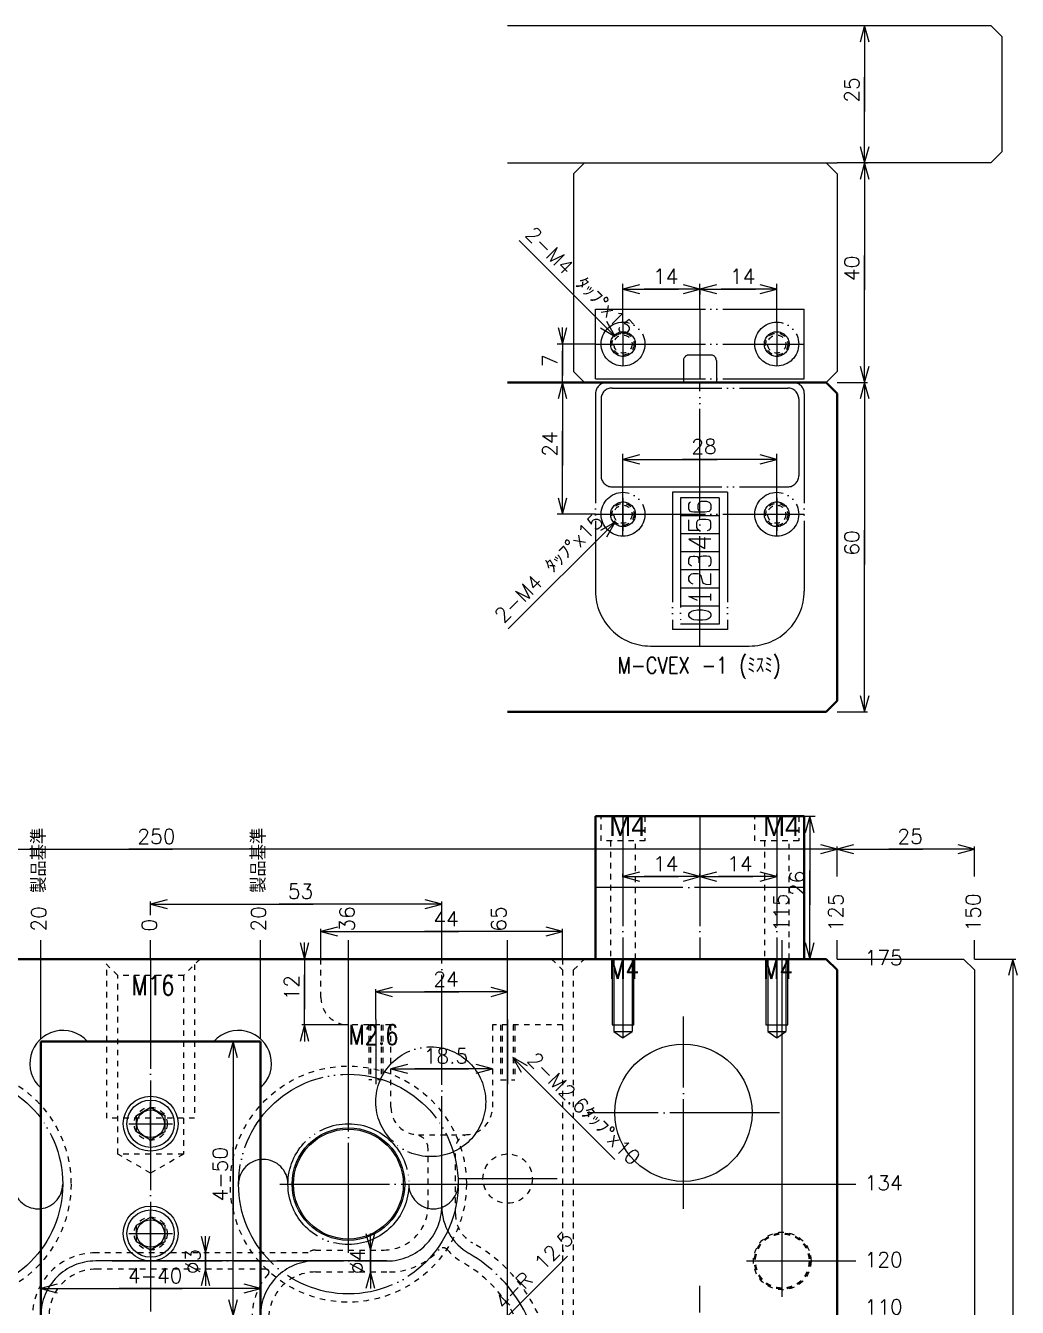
# Model space of a CAD drawing. Extents: x -178 to 604, y -587 to 345.
# Drawn here: x 377.2 to 557.8, y 111.6 to 345 of the extents above; entities that cross this region are included whole.
import ezdxf

# ---------------------------------------------------------------- set-up
doc = ezdxf.new("R2010")
doc.units = 0
doc.header["$MEASUREMENT"] = 0
for name, pattern in [('BORDER', [22, 20, -1, 0, -1]), ('DIVIDE', [23, 20, -1, 0, -1, 0, -1]), ('PHANTOM', [35, 30, -1, 1, -1, 1, -1]), ('STITCH', [2, 1, -1])]:
    doc.linetypes.add(name, pattern=pattern)
for name, color, linetype in [('11', 7, 'Continuous'), ('15', 7, 'Continuous'), ('2', 7, 'Continuous'), ('20', 7, 'Continuous'), ('寸法線', 7, 'Continuous')]:
    doc.layers.add(name, color=color, linetype=linetype)
doc.styles.get("Standard").update_dxf_attribs({"font": 'txt', "bigfont": 'extfont'})
doc.dimstyles.new('VELDIM0', dxfattribs={"dimtxt": 2.69875, "dimasz": 3.000166, "dimexe": 0.5, "dimexo": 0.0625, "dimgap": 0.09, "dimtad": 0, "dimdec": 3, "dimdsep": 46, "dimtxsty": 'Standard', "dimcen": 0.09, "dimdle": 3, "dimadec": 0, "dimazin": 0, "dimtfac": 1, "dimtdec": 4, "dimtofl": 0, "dimtmove": 0, "dimatfit": 3, "dimfxl": 1, "dimtolj": 1, "dimtzin": 0, "dimarcsym": 0})
doc.dimstyles.new('VELDIM1', dxfattribs={"dimtxt": 2.69875, "dimasz": 3.000166, "dimexe": 0.5, "dimexo": 0.0625, "dimgap": 0.09, "dimtad": 0, "dimdec": 3, "dimdsep": 46, "dimtxsty": 'Standard', "dimcen": 0.09, "dimdle": 2, "dimadec": 0, "dimazin": 0, "dimtfac": 1, "dimtdec": 4, "dimtofl": 0, "dimtmove": 0, "dimatfit": 3, "dimfxl": 1, "dimtolj": 1, "dimtzin": 0, "dimarcsym": 0})
doc.dimstyles.new('VELDIM2', dxfattribs={"dimtxt": 2.69875, "dimasz": 3.000166, "dimexe": 1.25, "dimexo": 0.0625, "dimgap": 0.09, "dimtad": 0, "dimdec": 3, "dimdsep": 46, "dimtxsty": 'Standard', "dimcen": 0.09, "dimdle": 5, "dimadec": 0, "dimazin": 0, "dimtfac": 1, "dimtdec": 4, "dimtofl": 0, "dimtmove": 0, "dimatfit": 3, "dimfxl": 1, "dimtolj": 1, "dimtzin": 0, "dimarcsym": 0})
doc.dimstyles.new('VELDIM3', dxfattribs={"dimtxt": 2.69875, "dimasz": 3.000166, "dimexe": 1, "dimexo": 0.0625, "dimgap": 0.09, "dimtad": 0, "dimdec": 3, "dimdsep": 46, "dimtxsty": 'Standard', "dimcen": 0.09, "dimdle": 3, "dimadec": 0, "dimazin": 0, "dimtfac": 1, "dimtdec": 4, "dimtofl": 0, "dimtmove": 0, "dimatfit": 3, "dimfxl": 1, "dimtolj": 1, "dimtzin": 0, "dimarcsym": 0})

# ---------------------------------------------------------------- blocks, each defined once
blk = doc.blocks.new('CLUMP0')
at = {"layer": '11', "lineweight": 5}
for p, q in [((512, 175), (512, 163)), ((516, 163), (516, 175)), ((512, 163), (516, 163)), ((512.35, 161.8), (515.65, 161.8)), ((512.35, 161.8), (514, 160.65)), ((514, 160.65), (515.65, 161.8))]:
    blk.add_line(p, q, dxfattribs=at)
at = {"layer": '11', "color": 5, "lineweight": 5}
for p, q in [((512.35, 175), (512.35, 161.8)), ((515.65, 175), (515.65, 161.8))]:
    blk.add_line(p, q, dxfattribs=at)
at = {"layer": '11', "color": 5, "linetype": 'BORDER', "lineweight": 5}
blk.add_line((514, 175), (514, 160.65), dxfattribs=at)
blk = doc.blocks.new('*D1')
at = {"color": 0}
for p, q in [((503, 190.8), (500, 190)), ((500, 190), (500, 190.5)), ((500, 190), (509.62, 190)), ((500, 190), (503.38, 190)), ((500, 190), (503, 190)), ((500, 190), (503, 189.2)), ((514, 190), (503.38, 190)), ((514, 190), (509.62, 190)), ((514, 190), (511, 190.8)), ((514, 190), (511, 190)), ((511, 189.2), (514, 190)), ((514, 190), (514, 190.5))]:
    blk.add_line(p, q, dxfattribs=at)
blk.add_text('14', height=2.699, dxfattribs=at).set_placement((504.96, 190.98))
blk = doc.blocks.new('*D2')
at = {"color": 0}
for p, q in [((528, 195.8), (525, 195)), ((525, 190), (525, 195.5)), ((525, 195), (540.62, 195)), ((525, 195), (534.38, 195)), ((525, 195), (527, 195)), ((525, 195), (528, 194.2)), ((550, 195), (534.38, 195)), ((550, 195), (540.62, 195)), ((550, 195), (547, 195.8)), ((547, 194.2), (550, 195)), ((550, 195), (548, 195)), ((550, 190), (550, 195.5))]:
    blk.add_line(p, q, dxfattribs=at)
blk.add_text('25', height=2.699, dxfattribs=at).set_placement((535.97, 195.98))
blk = doc.blocks.new('*D3')
at = {"color": 0}
for p, q in [((484.59, 288.41), (467.12, 305.88)), ((481.9, 289.97), (484.59, 288.41)), ((484.59, 288.41), (483.03, 291.1))]:
    blk.add_line(p, q, dxfattribs=at)
blk.add_text('2-M4 ﾀｯﾌ%%dx15', height=2.6987, rotation=315, dxfattribs=at).set_placement((468, 306.76))
blk = doc.blocks.new('*D4')
at = {"color": 0}
for p, q in [((474.2, 290), (475, 287)), ((475, 287), (475, 290)), ((475, 287), (475.8, 290)), ((481, 287), (474, 287)), ((475, 287), (475, 285.74)), ((475, 287), (475, 281.26)), ((475, 280), (475, 285.74)), ((475, 280), (475, 281.26)), ((475, 280), (474.2, 277)), ((475, 280), (475, 280)), ((475, 280), (475, 277)), ((475.8, 277), (475, 280))]:
    blk.add_line(p, q, dxfattribs=at)
blk.add_text('7', height=2.7, rotation=90, dxfattribs=at).set_placement((474.02, 282.84))
blk = doc.blocks.new('CLUMP1')
at = {"layer": '11', "color": 5, "linetype": 'PHANTOM', "lineweight": 5}
for p, q in [((486, 290), (486, 284)), ((483, 287), (489, 287))]:
    blk.add_line(p, q, dxfattribs=at)
at = {"layer": '11', "linetype": 'STITCH', "lineweight": 13}
blk.add_circle((486, 287), 2, dxfattribs=at)
at = {"layer": '11', "color": 5, "linetype": 'STITCH', "lineweight": 5}
blk.add_circle((486, 287), 1.65, dxfattribs=at)
blk = doc.blocks.new('*D6')
at = {"color": 0}
for p, q in [((475, 280), (474, 280)), ((475, 280), (474.2, 277)), ((475, 280), (475, 271.12)), ((475, 280), (475, 264.88)), ((475, 280), (475, 277)), ((475.8, 277), (475, 280)), ((475, 256), (475, 271.12)), ((475, 256), (475, 264.88)), ((474.2, 259), (475, 256)), ((475, 256), (475, 259)), ((475, 256), (475.8, 259)), ((481, 256), (474, 256))]:
    blk.add_line(p, q, dxfattribs=at)
blk.add_text('24', height=2.699, rotation=90, dxfattribs=at).set_placement((474.02, 266.47))
blk = doc.blocks.new('CLUMP2')
at = {"layer": '11', "color": 5, "linetype": 'PHANTOM', "lineweight": 5}
for p, q in [((514, 290), (514, 284)), ((511, 287), (517, 287))]:
    blk.add_line(p, q, dxfattribs=at)
at = {"layer": '11', "linetype": 'STITCH', "lineweight": 13}
blk.add_circle((514, 287), 2, dxfattribs=at)
at = {"layer": '11', "color": 5, "linetype": 'STITCH', "lineweight": 5}
blk.add_circle((514, 287), 1.65, dxfattribs=at)
blk = doc.blocks.new('*D8')
at = {"color": 0}
for p, q in [((500, 293.35), (500, 298)), ((503, 297.8), (500, 297)), ((500, 297), (510.12, 297)), ((500, 297), (503.88, 297)), ((500, 297), (503, 297)), ((500, 297), (503, 296.2)), ((514, 297), (503.88, 297)), ((514, 297), (510.12, 297)), ((514, 297), (511, 297.8)), ((514, 297), (511, 297)), ((511, 296.2), (514, 297)), ((514, 291), (514, 298))]:
    blk.add_line(p, q, dxfattribs=at)
blk.add_text('14', height=2.699, dxfattribs=at).set_placement((505.47, 297.98))
blk = doc.blocks.new('*D9')
at = {"color": 0}
for p, q in [((530, 345), (529.2, 342)), ((530, 345), (530.5, 345)), ((530, 345), (530, 335.62)), ((530, 345), (530, 329.38)), ((530, 345), (530, 342)), ((530.8, 342), (530, 345)), ((530, 320), (530, 335.62)), ((530, 320), (530, 329.38)), ((529.2, 323), (530, 320)), ((530, 320), (530, 323)), ((530, 320), (530.8, 323)), ((530, 320), (529.5, 320))]:
    blk.add_line(p, q, dxfattribs=at)
blk.add_text('25', height=2.699, rotation=90, dxfattribs=at).set_placement((529.02, 330.97))
blk = doc.blocks.new('*D10')
at = {"color": 0}
for p, q in [((436, 168.83), (436, 178.41)), ((436, 157.67), (436, 168.83)), ((436, 146.5), (436, 157.67))]:
    blk.add_line(p, q, dxfattribs=at)
blk.add_text('36', height=2.699, rotation=90, dxfattribs=at).set_placement((437.11, 180))
blk = doc.blocks.new('*D11')
at = {"color": 0}
for p, q in [((434, 180.8), (431, 180)), ((431, 175), (431, 180.5)), ((431, 180), (456.12, 180)), ((431, 180), (449.88, 180)), ((431, 180), (434, 180)), ((431, 180), (434, 179.2)), ((475, 180), (449.88, 180)), ((475, 180), (456.12, 180)), ((475, 180), (472, 180.8)), ((475, 180), (472, 180)), ((472, 179.2), (475, 180)), ((475, 175), (475, 180.5))]:
    blk.add_line(p, q, dxfattribs=at)
blk.add_text('44', height=2.699, dxfattribs=at).set_placement((451.47, 180.98))
blk = doc.blocks.new('*D12')
at = {"color": 0}
for p, q in [((400, 178.33), (400, 178.41)), ((400, 176.67), (400, 178.33)), ((400, 175), (400, 176.67))]:
    blk.add_line(p, q, dxfattribs=at)
blk.add_text('0', height=2.7, rotation=90, dxfattribs=at).set_placement((401.11, 180))
blk = doc.blocks.new('*D13')
at = {"color": 0}
for p, q in [((427.2, 178), (428, 175)), ((428, 175), (428, 178)), ((428, 175), (428.8, 178)), ((431, 175), (427.5, 175)), ((428, 175), (428, 172.12)), ((428, 175), (428, 165.88)), ((428, 163), (428, 172.12)), ((428, 163), (428, 165.88)), ((428, 163), (427.2, 160)), ((436, 163), (427.5, 163)), ((428, 163), (428, 160)), ((428.8, 160), (428, 163))]:
    blk.add_line(p, q, dxfattribs=at)
blk.add_text('12', height=2.699, rotation=90, dxfattribs=at).set_placement((427.02, 167.47))
blk = doc.blocks.new('*D14')
at = {"color": 0}
for p, q in [((444, 169.81), (441, 169.01)), ((441, 164.01), (441, 169.51)), ((441, 169.01), (456.12, 169.01)), ((441, 169.01), (449.88, 169.01)), ((441, 169.01), (444, 169.01)), ((441, 169.01), (444, 168.2)), ((465, 169.01), (449.88, 169.01)), ((465, 169.01), (456.12, 169.01)), ((465, 169.01), (462, 169.81)), ((465, 169.01), (462, 169.01)), ((462, 168.2), (465, 169.01)), ((465, 164.01), (465, 169.51))]:
    blk.add_line(p, q, dxfattribs=at)
blk.add_text('24', height=2.699, dxfattribs=at).set_placement((451.47, 169.98))
blk = doc.blocks.new('CLUMP3')
at = {"layer": '11', "lineweight": 5}
for p, q in [((484, 175), (484, 163)), ((488, 163), (488, 175)), ((484, 163), (488, 163)), ((484.35, 161.8), (487.65, 161.8)), ((484.35, 161.8), (486, 160.65)), ((486, 160.65), (487.65, 161.8))]:
    blk.add_line(p, q, dxfattribs=at)
at = {"layer": '11', "color": 5, "lineweight": 5}
for p, q in [((484.35, 175), (484.35, 161.8)), ((487.65, 175), (487.65, 161.8))]:
    blk.add_line(p, q, dxfattribs=at)
at = {"layer": '11', "color": 5, "linetype": 'BORDER', "lineweight": 5}
blk.add_line((486, 175), (486, 160.65), dxfattribs=at)
blk = doc.blocks.new('*D16')
at = {"color": 0}
for p, q in [((465.92, 157.08), (484.52, 138.48)), ((468.61, 155.53), (465.92, 157.08)), ((465.92, 157.08), (467.47, 154.39))]:
    blk.add_line(p, q, dxfattribs=at)
blk.add_text('2-M2.6ﾀｯﾌ%%dx10', height=2.6987, rotation=315, dxfattribs=at).set_placement((468.36, 156.39))
blk = doc.blocks.new('*D17')
at = {"color": 0}
for p, q in [((446.75, 155.8), (443.75, 155)), ((443.75, 155), (443.75, 155)), ((443.75, 155), (457.87, 155)), ((443.75, 155), (448.13, 155)), ((443.75, 155), (446.75, 155)), ((443.75, 155), (446.75, 154.2)), ((462.25, 155), (448.13, 155)), ((462.25, 155), (457.87, 155)), ((462.25, 155), (459.25, 155.8)), ((462.25, 155), (459.25, 155)), ((459.25, 154.2), (462.25, 155)), ((462.25, 155), (462.25, 155))]:
    blk.add_line(p, q, dxfattribs=at)
blk.add_text('18.5', height=2.699, dxfattribs=at).set_placement((449.72, 155.98))
blk = doc.blocks.new('CLUMP4')
at = {"layer": '11', "color": 5, "linetype": 'PHANTOM', "lineweight": 5}
for p, q in [((400, 141), (400, 149)), ((396, 145), (404, 145))]:
    blk.add_line(p, q, dxfattribs=at)
at = {"layer": '11', "linetype": 'STITCH', "lineweight": 13}
blk.add_circle((400, 145), 3, dxfattribs=at)
at = {"layer": '11', "color": 5, "lineweight": 5}
blk.add_circle((400, 145), 2.5, dxfattribs=at)
blk = doc.blocks.new('CLUMP5')
at = {"layer": '11', "lineweight": 13}
for p, q in [((397.4, 146.5), (400, 148)), ((400, 148), (402.6, 146.5)), ((397.4, 143.5), (397.4, 146.5)), ((402.6, 146.5), (402.6, 143.5)), ((400, 142), (397.4, 143.5)), ((402.6, 143.5), (400, 142))]:
    blk.add_line(p, q, dxfattribs=at)
for radius in [5, 4.31]:
    blk.add_circle((400, 145), radius, dxfattribs=at)
blk = doc.blocks.new('*D27')
at = {"color": 0}
for p, q in [((461.34, 106.34), (475.9, 120.9)), ((462.89, 109.03), (461.34, 106.34)), ((461.34, 106.34), (464.03, 107.89))]:
    blk.add_line(p, q, dxfattribs=at)
blk.add_text('4-R 12.5', height=2.699, rotation=45, dxfattribs=at).set_placement((464.31, 110.89))
blk = doc.blocks.new('*D28')
at = {"color": 0}
for p, q in [((409.2, 124.5), (410, 121.5)), ((410, 121.5), (410, 124.5)), ((410, 121.5), (410.8, 124.5)), ((410, 121.5), (410, 121.5)), ((410, 118.5), (410, 121.5)), ((410, 121.5), (410, 118.5)), ((410, 121.5), (410, 121.5)), ((410, 118.5), (409.2, 115.5)), ((410, 118.5), (410, 118.5)), ((410, 118.5), (410, 118.5)), ((410, 118.5), (410, 115.5)), ((410.8, 115.5), (410, 118.5))]:
    blk.add_line(p, q, dxfattribs=at)
blk.add_text('%%c3', height=2.699, rotation=90, dxfattribs=at).set_placement((409.02, 117.59))
blk = doc.blocks.new('*D29')
at = {"color": 0}
for p, q in [((439.2, 125), (440, 122)), ((440, 122), (440, 125)), ((440, 122), (440.8, 125)), ((440, 122), (440, 122)), ((440, 118), (440, 122)), ((440, 122), (440, 118)), ((440, 122), (440, 122)), ((440, 118), (439.2, 115)), ((440, 118), (440, 118)), ((440, 118), (440, 118)), ((440, 118), (440, 115)), ((440.8, 115), (440, 118))]:
    blk.add_line(p, q, dxfattribs=at)
blk.add_text('%%c4', height=2.699, rotation=90, dxfattribs=at).set_placement((439.02, 117.59))
blk = doc.blocks.new('*D430')
at = {"color": 0}
for p, q in [((420, 173.49), (420, 178.41)), ((420, 166.98), (420, 173.49)), ((420, 160.47), (420, 166.98))]:
    blk.add_line(p, q, dxfattribs=at)
blk.add_text('20 製品基準', height=2.699, rotation=90, dxfattribs=at).set_placement((420.97, 180))
blk = doc.blocks.new('*D431')
at = {"color": 0}
for p, q in [((403, 185.8), (400, 185)), ((400, 183), (400, 185.5)), ((400, 185), (429.62, 185)), ((400, 185), (423.38, 185)), ((400, 185), (403, 185)), ((400, 185), (403, 184.2)), ((453, 185), (423.38, 185)), ((453, 185), (429.62, 185)), ((453, 185), (450, 185.8)), ((453, 185), (450, 185)), ((450, 184.2), (453, 185)), ((453, 175), (453, 185.5))]:
    blk.add_line(p, q, dxfattribs=at)
blk.add_text('53', height=2.699, dxfattribs=at).set_placement((424.97, 185.98))
blk = doc.blocks.new('*D432')
at = {"color": 0}
for p, q in [((515, 201), (521, 201)), ((520, 201), (519.2, 198)), ((520, 201), (520, 191.12)), ((520, 201), (520, 184.88)), ((520, 201), (520, 198)), ((520.8, 198), (520, 201)), ((520, 175), (520, 191.12)), ((520, 175), (520, 184.88)), ((519.2, 178), (520, 175)), ((520, 175), (520, 178)), ((520, 175), (520.8, 178)), ((515, 175), (521, 175))]:
    blk.add_line(p, q, dxfattribs=at)
blk.add_text('26', height=2.699, rotation=90, dxfattribs=at).set_placement((519.02, 186.47))
blk = doc.blocks.new('*D433')
at = {"color": 0}
for p, q in [((530, 320), (529.2, 317)), ((530, 320), (530.5, 320)), ((530, 320), (530, 303.12)), ((530, 320), (530, 296.88)), ((530, 320), (530, 317)), ((530.8, 317), (530, 320)), ((530, 280), (530, 303.12)), ((530, 280), (530, 296.88)), ((529.2, 283), (530, 280)), ((530, 280), (530, 283)), ((530, 280), (530.8, 283)), ((530, 280), (530, 280))]:
    blk.add_line(p, q, dxfattribs=at)
blk.add_text('40', height=2.699, rotation=90, dxfattribs=at).set_placement((529.02, 298.47))
blk = doc.blocks.new('*D545')
at = {"color": 0}
for p, q in [((489, 190.8), (486, 190)), ((486, 189.9), (486, 190.5)), ((486, 190), (496.12, 190)), ((486, 190), (489.88, 190)), ((486, 190), (489, 190)), ((486, 190), (489, 189.2)), ((500, 190), (489.88, 190)), ((500, 190), (496.12, 190)), ((500, 190), (497, 190.8)), ((500, 190), (497, 190)), ((497, 189.2), (500, 190)), ((500, 190), (500, 189.5))]:
    blk.add_line(p, q, dxfattribs=at)
blk.add_text('14', height=2.699, dxfattribs=at).set_placement((491.47, 190.98))
blk = doc.blocks.new('*D546')
at = {"color": 0}
for p, q in [((486, 260), (486, 267)), ((489, 266.8), (486, 266)), ((514, 266), (511, 266.8)), ((514, 260), (514, 267)), ((486, 266), (503.15, 266)), ((486, 266), (496.85, 266)), ((486, 266), (489, 266)), ((486, 266), (489, 265.2)), ((514, 266), (496.85, 266)), ((514, 266), (503.15, 266)), ((514, 266), (511, 266)), ((511, 265.2), (514, 266))]:
    blk.add_line(p, q, dxfattribs=at)
blk.add_text('28', height=2.699, dxfattribs=at).set_placement((498.44, 266.98))
blk = doc.blocks.new('CLUMP297')
at = {"layer": '11', "color": 5, "linetype": 'DIVIDE', "lineweight": 5}
for p, q in [((514, 291), (514, 283)), ((510, 287), (518, 287))]:
    blk.add_line(p, q, dxfattribs=at)
at = {"layer": '11', "linetype": 'DIVIDE', "lineweight": 5}
for radius in [4, 2.25]:
    blk.add_circle((514, 287), radius, dxfattribs=at)
blk = doc.blocks.new('CLUMP298')
at = {"layer": '11', "color": 5, "linetype": 'DIVIDE', "lineweight": 5}
for p, q in [((486, 291), (486, 283)), ((482, 287), (490, 287))]:
    blk.add_line(p, q, dxfattribs=at)
at = {"layer": '11', "linetype": 'DIVIDE', "lineweight": 5}
for radius in [4, 2.25]:
    blk.add_circle((486, 287), radius, dxfattribs=at)
blk = doc.blocks.new('CLUMP296')
at = {"layer": '11', "linetype": 'DIVIDE', "lineweight": 5}
for p, q in [((481, 293.35), (519, 293.35)), ((481, 280.65), (481, 293.35)), ((519, 280.65), (519, 293.35)), ((481, 280.65), (519, 280.65))]:
    blk.add_line(p, q, dxfattribs=at)
at = {"layer": '11', "color": 5, "linetype": 'DIVIDE', "lineweight": 5}
for p, q in [((500, 293.35), (500, 280.65)), ((481, 287), (519, 287))]:
    blk.add_line(p, q, dxfattribs=at)
at = {"layer": '11', "linetype": 'DIVIDE', "lineweight": 5}
for name in ['CLUMP298', 'CLUMP297']:
    blk.add_blockref(name, (0, 0), dxfattribs=at)
blk = doc.blocks.new('*D550')
at = {"color": 0}
for p, q in [((486, 291), (486, 298)), ((489, 297.8), (486, 297)), ((486, 297), (496.12, 297)), ((486, 297), (489.88, 297)), ((486, 297), (489, 297)), ((486, 297), (489, 296.2)), ((500, 297), (489.88, 297)), ((500, 297), (496.12, 297)), ((500, 297), (497, 297.8)), ((500, 297), (497, 297)), ((497, 296.2), (500, 297)), ((500, 297), (500, 296))]:
    blk.add_line(p, q, dxfattribs=at)
blk.add_text('14', height=2.699, dxfattribs=at).set_placement((491.47, 297.98))
blk = doc.blocks.new('*D560')
at = {"color": 0}
for p, q in [((515, 162.17), (515, 178.41)), ((515, 144.33), (515, 162.17)), ((515, 126.5), (515, 144.33))]:
    blk.add_line(p, q, dxfattribs=at)
blk.add_text('115', height=2.699, rotation=90, dxfattribs=at).set_placement((516.11, 180))
blk = doc.blocks.new('*D561')
at = {"color": 0}
for p, q in [((550, 178.33), (550, 178.41)), ((550, 176.67), (550, 178.33)), ((550, 175), (550, 176.67))]:
    blk.add_line(p, q, dxfattribs=at)
blk.add_text('150', height=2.699, rotation=90, dxfattribs=at).set_placement((551.11, 180))
blk = doc.blocks.new('*D562')
at = {"color": 0}
for p, q in [((525, 178.33), (525, 178.41)), ((525, 176.67), (525, 178.33)), ((525, 175), (525, 176.67))]:
    blk.add_line(p, q, dxfattribs=at)
blk.add_text('125', height=2.699, rotation=90, dxfattribs=at).set_placement((526.11, 180))
blk = doc.blocks.new('CLUMP304')
at = {"layer": '11', "lineweight": 40}
for p, q in [((519, 201), (481, 201)), ((481, 175), (481, 201)), ((519, 175), (519, 201)), ((519, 175), (481, 175))]:
    blk.add_line(p, q, dxfattribs=at)
at = {"layer": '11', "linetype": 'STITCH', "lineweight": 13}
for p, q in [((482, 196.5), (482, 201)), ((490, 201), (490, 196.5)), ((510, 196.5), (510, 201)), ((518, 201), (518, 196.5)), ((490, 196.5), (482, 196.5)), ((483.75, 196.5), (483.75, 175)), ((488.25, 175), (488.25, 196.5)), ((518, 196.5), (510, 196.5)), ((511.75, 196.5), (511.75, 175)), ((516.25, 175), (516.25, 196.5))]:
    blk.add_line(p, q, dxfattribs=at)
at = {"layer": '11', "color": 5, "linetype": 'BORDER', "lineweight": 5}
for p, q in [((486, 201), (486, 175)), ((500, 201), (500, 175)), ((514, 201), (514, 175)), ((519, 188), (481, 188))]:
    blk.add_line(p, q, dxfattribs=at)
at = {"layer": '11', "lineweight": 5, "char_height": 3.5983, "width": 5.75, "attachment_point": 1}
for insert in [(483.5, 201), (511.5, 201)]:
    blk.add_mtext('\\W0.8;\\fPlotter;\\W1.0;M4', dxfattribs=dict(at, insert=insert))
blk = doc.blocks.new('CLUMP303')
at = {"layer": '11', "lineweight": 25}
blk.add_blockref('CLUMP304', (0, 0), dxfattribs=at)
blk = doc.blocks.new('*D636')
at = {"color": 0}
for p, q in [((525, 280), (530.5, 280)), ((530, 280), (529.2, 277)), ((530, 280), (530, 253.12)), ((530, 280), (530, 246.88)), ((530, 280), (530, 277)), ((530.8, 277), (530, 280)), ((530, 220), (530, 253.12)), ((530, 220), (530, 246.88)), ((529.2, 223), (530, 220)), ((530, 220), (530, 223)), ((530, 220), (530.8, 223)), ((525, 220), (530.5, 220))]:
    blk.add_line(p, q, dxfattribs=at)
blk.add_text('60', height=2.699, rotation=90, dxfattribs=at).set_placement((529.02, 248.47))
blk = doc.blocks.new('CLUMP348')
at = {"layer": '11', "color": 5, "linetype": 'DIVIDE', "lineweight": 5}
for p, q in [((514, 252), (514, 260)), ((510, 256), (518, 256))]:
    blk.add_line(p, q, dxfattribs=at)
at = {"layer": '11', "linetype": 'DIVIDE', "lineweight": 5}
for radius in [4, 2.25]:
    blk.add_circle((514, 256), radius, dxfattribs=at)
blk = doc.blocks.new('CLUMP349')
at = {"layer": '11', "color": 5, "linetype": 'DIVIDE', "lineweight": 5}
for p, q in [((486, 252), (486, 260)), ((482, 256), (490, 256))]:
    blk.add_line(p, q, dxfattribs=at)
at = {"layer": '11', "linetype": 'DIVIDE', "lineweight": 5}
for radius in [4, 2.25]:
    blk.add_circle((486, 256), radius, dxfattribs=at)
blk = doc.blocks.new('CLUMP347')
at = {"layer": '11', "linetype": 'DIVIDE', "lineweight": 5}
for p, q in [((502, 285), (498, 285)), ((497, 284), (497, 280)), ((503, 284), (503, 280)), ((481, 278), (481, 242)), ((483, 280), (517, 280)), ((484, 279), (516, 279)), ((519, 278), (519, 242)), ((482, 277), (482, 263)), ((518, 277), (518, 263)), ((484, 261), (516, 261)), ((505, 260), (495, 260)), ((495, 260), (495, 235)), ((505, 260), (505, 235)), ((503.5, 259), (496.5, 259)), ((496.5, 259), (496.5, 236)), ((498, 257.82), (498.15, 258.13)), ((498, 256.97), (498, 257.82)), ((498.15, 256.59), (498, 256.97)), ((498.15, 258.13), (498.31, 258.28)), ((499.69, 257.74), (499.85, 258.13)), ((499.69, 256.97), (499.69, 257.74)), ((499.85, 256.59), (499.69, 256.97)), ((499.85, 258.13), (500, 258.28)), ((500, 258.28), (500.31, 258.36)), ((500.31, 258.36), (501.23, 258.36)), ((501.23, 258.36), (501.69, 258.2)), ((501.69, 258.2), (501.85, 258.05)), ((501.85, 258.05), (502, 257.74)), ((502, 256.97), (501.85, 256.66)), ((502, 257.74), (502, 256.97)), ((503.5, 259), (503.5, 255.71)), ((503.5, 255.71), (496.5, 255.71)), ((498, 253.07), (498, 254.99)), ((498.46, 256.43), (498.15, 256.59)), ((498.92, 256.36), (498.46, 256.43)), ((500.92, 256.36), (498.92, 256.36)), ((499.54, 254.84), (499.38, 254.53)), ((499.38, 254.53), (499.38, 253.61)), ((499.85, 254.99), (499.54, 254.84)), ((500, 256.43), (499.85, 256.59)), ((500.31, 255.07), (499.85, 254.99)), ((500.31, 256.36), (500, 256.43)), ((501.08, 255.07), (500.31, 255.07)), ((501.69, 256.51), (500.92, 256.36)), ((501.54, 254.99), (501.08, 255.07)), ((501.85, 254.84), (501.54, 254.99)), ((501.85, 256.66), (501.69, 256.51)), ((502, 254.53), (501.85, 254.84)), ((502, 253.61), (502, 254.53)), ((503.5, 255.71), (503.5, 252.43)), ((503.5, 252.43), (496.5, 252.43)), ((500, 253.07), (498, 253.07)), ((499.38, 253.61), (499.54, 253.3)), ((499.54, 253.3), (500, 253.07)), ((501.38, 253.07), (501.69, 253.15)), ((501.69, 253.15), (501.85, 253.3)), ((501.85, 253.3), (502, 253.61)), ((503.5, 252.43), (503.5, 249.14)), ((498, 251.48), (500.92, 249.79)), ((502, 251.48), (498, 251.48)), ((500.92, 249.79), (500.92, 251.79)), ((503.5, 249.14), (496.5, 249.14)), ((498, 247.85), (498.15, 248.15)), ((498, 247), (498, 247.85)), ((498.15, 248.15), (498.31, 248.31)), ((498.31, 248.31), (498.77, 248.38)), ((498.77, 248.38), (499.08, 248.38)), ((499.08, 248.38), (499.54, 248.31)), ((499.54, 248.31), (499.69, 248.15)), ((499.69, 248.15), (499.85, 247.85)), ((499.85, 247.85), (500, 248.23)), ((499.85, 247.15), (499.85, 247.85)), ((500, 248.23), (500.31, 248.38)), ((500.31, 248.38), (500.62, 248.46)), ((500.62, 248.46), (501.23, 248.46)), ((501.23, 248.46), (501.69, 248.38)), ((501.69, 248.38), (501.85, 248.23)), ((501.85, 248.23), (502, 247.85)), ((502, 247.85), (502, 247.15)), ((503.5, 249.14), (503.5, 245.86)), ((503.5, 245.86), (496.5, 245.86)), ((498.15, 246.77), (498, 247)), ((498.46, 246.54), (498.15, 246.77)), ((498.15, 244.83), (498.46, 245.14)), ((498.46, 245.14), (498.77, 245.21)), ((498.77, 245.21), (499.54, 245.21)), ((499.54, 245.21), (499.85, 245.14)), ((499.85, 245.14), (500.15, 244.83)), ((501.85, 246.69), (501.54, 246.46)), ((502, 247.15), (501.85, 246.69)), ((502, 243.21), (502, 245.21)), ((503.5, 245.86), (503.5, 242.57)), ((498, 244.52), (498.15, 244.83)), ((498, 243.98), (498, 244.52)), ((498.15, 243.68), (498, 243.98)), ((498.46, 243.37), (498.15, 243.68)), ((498.77, 243.29), (498.46, 243.37)), ((500.15, 244.83), (500.46, 243.6)), ((500.46, 243.6), (500.77, 243.37)), ((500.77, 243.37), (501.08, 243.29)), ((501.08, 243.29), (502, 243.21)), ((503.5, 242.57), (496.5, 242.57)), ((498, 241.01), (502, 241.01)), ((499.54, 240.31), (498, 241.01)), ((502, 240.31), (502, 241.54)), ((503.5, 242.57), (503.5, 239.29)), ((503.5, 239.29), (496.5, 239.29)), ((498.15, 238.1), (498.46, 238.34)), ((498.46, 238.34), (498.92, 238.49)), ((498.92, 238.49), (499.54, 238.57)), ((499.54, 238.57), (500.46, 238.57)), ((500.46, 238.57), (501.08, 238.49)), ((501.08, 238.49), (501.54, 238.34)), ((501.54, 238.34), (501.85, 238.1)), ((503.5, 239.29), (503.5, 236)), ((503.5, 236), (496.5, 236)), ((498, 237.8), (498.15, 238.1)), ((498, 237.49), (498, 237.8)), ((498.15, 237.18), (498, 237.49)), ((498.46, 236.95), (498.15, 237.18)), ((498.92, 236.8), (498.46, 236.95)), ((499.54, 236.72), (498.92, 236.8)), ((500.46, 236.72), (499.54, 236.72)), ((501.08, 236.8), (500.46, 236.72)), ((501.54, 236.95), (501.08, 236.8)), ((501.85, 237.18), (501.54, 236.95)), ((501.85, 238.1), (502, 237.8)), ((502, 237.49), (501.85, 237.18)), ((502, 237.8), (502, 237.49)), ((505, 235), (495, 235)), ((491, 232), (509, 232))]:
    blk.add_line(p, q, dxfattribs=at)
at = {"layer": '11', "color": 5, "linetype": 'DIVIDE', "lineweight": 5}
for p, q in [((500, 232), (500, 280)), ((481, 256), (519, 256))]:
    blk.add_line(p, q, dxfattribs=at)
at = {"layer": '11', "linetype": 'DIVIDE', "lineweight": 5}
for centre, radius, start, end in [((498, 284), 1, 90, 180), ((502, 284), 1, 0, 90), ((483, 278), 2, 90, 180), ((484, 277), 2, 90, 180), ((516, 277), 2, 0, 90), ((517, 278), 2, 0, 90), ((484, 263), 2, 180, 270), ((516, 263), 2, 270, 0), ((491, 242), 10, 180, 270), ((509, 242), 10, 270, 0)]:
    blk.add_arc(centre, radius, start, end, dxfattribs=at)
for name in ['CLUMP349', 'CLUMP348']:
    blk.add_blockref(name, (0, 0), dxfattribs=at)
blk = doc.blocks.new('*D640')
at = {"color": 0}
for p, q in [((484.59, 254.59), (465.12, 235.12)), ((484.59, 254.59), (481.9, 253.03)), ((483.03, 251.9), (484.59, 254.59))]:
    blk.add_line(p, q, dxfattribs=at)
blk.add_text('2-M4 ﾀｯﾌ%%dx15', height=2.6987, rotation=45, dxfattribs=at).set_placement((464.24, 236))
blk = doc.blocks.new('CLUMP350')
at = {"layer": '11', "color": 5, "linetype": 'PHANTOM', "lineweight": 5}
for p, q in [((486, 259), (486, 253)), ((483, 256), (489, 256))]:
    blk.add_line(p, q, dxfattribs=at)
at = {"layer": '11', "linetype": 'STITCH', "lineweight": 13}
blk.add_circle((486, 256), 2, dxfattribs=at)
at = {"layer": '11', "color": 5, "linetype": 'STITCH', "lineweight": 5}
blk.add_circle((486, 256), 1.65, dxfattribs=at)
blk = doc.blocks.new('CLUMP351')
at = {"layer": '11', "color": 5, "linetype": 'PHANTOM', "lineweight": 5}
for p, q in [((514, 259), (514, 253)), ((511, 256), (517, 256))]:
    blk.add_line(p, q, dxfattribs=at)
at = {"layer": '11', "linetype": 'STITCH', "lineweight": 13}
blk.add_circle((514, 256), 2, dxfattribs=at)
at = {"layer": '11', "color": 5, "linetype": 'STITCH', "lineweight": 5}
blk.add_circle((514, 256), 1.65, dxfattribs=at)
blk = doc.blocks.new('*D647')
at = {"color": 0}
for p, q in [((457, 110), (481.33, 110)), ((481.33, 110), (505.67, 110)), ((505.67, 110), (528.41, 110))]:
    blk.add_line(p, q, dxfattribs=at)
blk.add_text('110', height=2.699, dxfattribs=at).set_placement((530, 110.28))
blk = doc.blocks.new('*D655')
at = {"color": 0}
for p, q in [((521.5, 120), (524.33, 120)), ((524.33, 120), (527.17, 120)), ((527.17, 120), (528.41, 120))]:
    blk.add_line(p, q, dxfattribs=at)
blk.add_text('120', height=2.699, dxfattribs=at).set_placement((530, 118.89))
blk = doc.blocks.new('*D706')
at = {"color": 0}
for p, q in [((415, 160), (414.2, 157)), ((415, 160), (415, 160)), ((415, 160), (415, 140.75)), ((415, 160), (415, 129.25)), ((415, 160), (415, 157)), ((415.8, 157), (415, 160)), ((415, 110), (415, 140.75)), ((415, 110), (415, 129.25)), ((414.2, 113), (415, 110)), ((415, 110), (415, 113)), ((415, 110), (415.8, 113)), ((415, 110), (415, 110))]:
    blk.add_line(p, q, dxfattribs=at)
blk.add_text('4-50', height=2.699, rotation=90, dxfattribs=at).set_placement((414.02, 130.84))
blk = doc.blocks.new('CLUMP379')
at = {"layer": '11', "color": 3, "linetype": 'DIVIDE', "lineweight": 5}
for radius in [20, 11]:
    blk.add_circle((436, 134), radius, dxfattribs=at)
for centre, start, end in [((420.5, 134), 0, 180), ((451.5, 134), 180, 0)]:
    blk.add_arc(centre, 4.5, start, end, dxfattribs=at)
blk = doc.blocks.new('CLUMP380')
at = {"layer": '11', "lineweight": 13}
for p, q in [((397.4, 126.5), (400, 128)), ((397.4, 123.5), (397.4, 126.5)), ((400, 128), (402.6, 126.5)), ((402.6, 126.5), (402.6, 123.5)), ((400, 122), (397.4, 123.5)), ((402.6, 123.5), (400, 122))]:
    blk.add_line(p, q, dxfattribs=at)
for radius in [5, 4.31]:
    blk.add_circle((400, 125), radius, dxfattribs=at)
blk = doc.blocks.new('CLUMP381')
at = {"layer": '11', "color": 5, "linetype": 'PHANTOM', "lineweight": 5}
for p, q in [((400, 121), (400, 129)), ((396, 125), (404, 125))]:
    blk.add_line(p, q, dxfattribs=at)
at = {"layer": '11', "linetype": 'STITCH', "lineweight": 13}
blk.add_circle((400, 125), 3, dxfattribs=at)
at = {"layer": '11', "color": 5, "lineweight": 5}
blk.add_circle((400, 125), 2.5, dxfattribs=at)
blk = doc.blocks.new('CLUMP386')
at = {"layer": '20', "color": 5, "linetype": 'BORDER', "lineweight": 5}
for p, q in [((515, 113.5), (515, 126.5)), ((508.5, 120), (521.5, 120))]:
    blk.add_line(p, q, dxfattribs=at)
at = {"layer": '20', "linetype": 'STITCH', "lineweight": 25}
blk.add_circle((515, 120), 5.25, dxfattribs=at)
at = {"layer": '20', "linetype": 'STITCH', "lineweight": 40}
blk.add_circle((515, 120), 5, dxfattribs=at)
blk = doc.blocks.new('*D715')
at = {"color": 0}
for p, q in [((465, 154), (465, 178.41)), ((465, 128), (465, 154)), ((465, 102), (465, 128))]:
    blk.add_line(p, q, dxfattribs=at)
blk.add_text('65', height=2.699, rotation=90, dxfattribs=at).set_placement((464.72, 180))
blk = doc.blocks.new('*D716')
at = {"color": 0}
for p, q in [((525, 175), (526.67, 175)), ((526.67, 175), (528.33, 175)), ((528.33, 175), (528.41, 175))]:
    blk.add_line(p, q, dxfattribs=at)
blk.add_text('175', height=2.699, dxfattribs=at).set_placement((530, 173.89))
blk = doc.blocks.new('*D717')
at = {"color": 0}
for p, q in [((448.5, 134), (475.67, 134)), ((475.67, 134), (502.83, 134)), ((502.83, 134), (528.41, 134))]:
    blk.add_line(p, q, dxfattribs=at)
blk.add_text('134', height=2.699, dxfattribs=at).set_placement((530, 132.89))
blk = doc.blocks.new('*D853')
at = {"color": 0}
for p, q in [((550, 175), (557.5, 175)), ((557, 175), (556.2, 172)), ((557, 175), (557, 4)), ((557, 175), (557, -4)), ((557, 175), (557, 172)), ((557.8, 172), (557, 175)), ((557, -175), (557, 4)), ((557, -175), (557, -4)), ((556.2, -172), (557, -175)), ((557, -175), (557, -172)), ((557, -175), (557.8, -172)), ((550, -175), (557.5, -175))]:
    blk.add_line(p, q, dxfattribs=at)
blk.add_text('350', height=2.699, rotation=90, dxfattribs=at).set_placement((556.02, -2.41))
blk = doc.blocks.new('CLUMP485')
at = {"layer": '11', "color": 3, "linetype": 'DIVIDE', "lineweight": 5}
for radius in [20, 11]:
    blk.add_circle((364, 134), radius, dxfattribs=at)
for centre, start, end in [((348.5, 134), 0, 180), ((379.5, 134), 180, 0)]:
    blk.add_arc(centre, 4.5, start, end, dxfattribs=at)
blk = doc.blocks.new('*D932')
at = {"color": 0}
for p, q in [((300, 158.5), (300, 178.41)), ((300, 137), (300, 158.5)), ((300, 115.5), (300, 137))]:
    blk.add_line(p, q, dxfattribs=at)
blk.add_text('100', height=2.699, rotation=90, dxfattribs=at).set_placement((301.11, 180))
blk = doc.blocks.new('*D935')
at = {"color": 0}
for p, q in [((250, 178.33), (250, 178.41)), ((250, 176.67), (250, 178.33)), ((250, 175), (250, 176.67))]:
    blk.add_line(p, q, dxfattribs=at)
blk.add_text('150', height=2.699, rotation=90, dxfattribs=at).set_placement((251.11, 180))
blk = doc.blocks.new('*D936')
at = {"color": 0}
for p, q in [((275, 178.33), (275, 178.41)), ((275, 176.67), (275, 178.33)), ((275, 175), (275, 176.67))]:
    blk.add_line(p, q, dxfattribs=at)
blk.add_text('125', height=2.699, rotation=90, dxfattribs=at).set_placement((276.11, 180))
blk = doc.blocks.new('*D937')
at = {"color": 0}
for p, q in [((278, 195.8), (275, 195)), ((275, 190), (275, 195.5)), ((275, 195), (404, 195)), ((275, 195), (396, 195)), ((275, 195), (278, 195)), ((275, 195), (278, 194.2)), ((525, 195), (396, 195)), ((525, 195), (404, 195)), ((525, 195), (522, 195.8)), ((525, 195), (522, 195)), ((522, 194.2), (525, 195)), ((525, 190), (525, 195.5))]:
    blk.add_line(p, q, dxfattribs=at)
blk.add_text('250', height=2.699, dxfattribs=at).set_placement((397.59, 195.98))
blk = doc.blocks.new('*D942')
at = {"color": 0}
for p, q in [((383, 115.8), (380, 115)), ((380, 115), (380, 115)), ((380, 115), (405.75, 115)), ((380, 115), (394.25, 115)), ((380, 115), (383, 115)), ((380, 115), (383, 114.2)), ((420, 115), (394.25, 115)), ((420, 115), (405.75, 115)), ((420, 115), (417, 115.8)), ((420, 115), (417, 115)), ((417, 114.2), (420, 115)), ((420, 115), (420, 115))]:
    blk.add_line(p, q, dxfattribs=at)
blk.add_text('4-40', height=2.699, dxfattribs=at).set_placement((395.84, 115.98))
blk = doc.blocks.new('*D943')
at = {"color": 0}
for p, q in [((335, 157.2), (335, 178.41)), ((335, 134.4), (335, 157.2)), ((335, 111.6), (335, 134.4))]:
    blk.add_line(p, q, dxfattribs=at)
blk.add_text('65', height=2.699, rotation=90, dxfattribs=at).set_placement((334.72, 180))
blk = doc.blocks.new('*D944')
at = {"color": 0}
for p, q in [((364, 168.83), (364, 178.41)), ((364, 157.67), (364, 168.83)), ((364, 146.5), (364, 157.67))]:
    blk.add_line(p, q, dxfattribs=at)
blk.add_text('36', height=2.699, rotation=90, dxfattribs=at).set_placement((365.11, 180))
blk = doc.blocks.new('*D947')
at = {"color": 0}
for p, q in [((380, 173.49), (380, 178.41)), ((380, 166.98), (380, 173.49)), ((380, 160.47), (380, 166.98))]:
    blk.add_line(p, q, dxfattribs=at)
blk.add_text('20 製品基準', height=2.699, rotation=90, dxfattribs=at).set_placement((380.97, 180))
blk = doc.blocks.new('*D952')
at = {"color": 0}
for p, q in [((285, 162.17), (285, 178.41)), ((285, 144.33), (285, 162.17)), ((285, 126.5), (285, 144.33))]:
    blk.add_line(p, q, dxfattribs=at)
blk.add_text('115', height=2.699, rotation=90, dxfattribs=at).set_placement((286.11, 180))

msp = doc.modelspace()

# ---------------------------------------------------------------- linework, layer by layer
at = {"layer": '11', "lineweight": 13}
msp.add_circle((436, 134), 10, dxfattribs=at)
at = {"layer": '15', "linetype": 'STITCH', "lineweight": 13}
for p, q in [((431, 168), (431, 175)), ((475, 175), (475, 168)), ((443.75, 163), (436, 163)), ((439.7, 163), (439.7, 153)), ((442.3, 163), (442.3, 153)), ((443.75, 148), (443.75, 163)), ((462.25, 163), (462.25, 148)), ((475, 163), (462.25, 163)), ((463.7, 163), (463.7, 153)), ((466.3, 163), (466.3, 153)), ((442.3, 153), (439.7, 153)), ((463.7, 153), (466.3, 153)), ((448.75, 143), (457.25, 143)), ((450.5, 130), (450.5, 140.5)), ((455.5, 128.5591), (455.5, 140.5)), ((428.6771, 121.5), (390, 121.5)), ((430, 122), (442.5, 122)), ((421.0557, 118.5), (390, 118.5)), ((430, 118), (443.5, 118))]:
    msp.add_line(p, q, dxfattribs=at)
at = {"layer": '15', "color": 5, "linetype": 'BORDER', "lineweight": 5}
for p, q in [((453, 130.0081), (453, 175)), ((441, 164.0066), (441, 152.187)), ((465, 164.0066), (465, 152.187)), ((443, 120), (390, 120)), ((393, 120), (443, 120))]:
    msp.add_line(p, q, dxfattribs=at)
at = {"layer": '15', "color": 5, "linetype": 'STITCH', "lineweight": 13}
for p, q in [((440, 163), (440, 153)), ((442, 163), (442, 153)), ((464, 163), (464, 153)), ((466, 163), (466, 153))]:
    msp.add_line(p, q, dxfattribs=at)
at = {"layer": '15', "linetype": 'STITCH', "lineweight": 13}
for centre, radius, start, end in [((436, 168), 5, 179.999993, 270), ((448.75, 148), 5, 180, 270), ((457.25, 148), 5, 270, 0), ((448, 140.5), 2.5, 0, 90), ((458, 140.5), 2.5, 90, 180), ((442.5, 130), 8, 270, 0.000004), ((461.5, 128.5591), 6, 180, 240.968256), ((390, 110), 11.5, 90, 179.999995), ((430, 120), 2, 90, 131.409622), ((430, 110), 11.5, 90, 90.000003), ((443.5, 130), 12, 270, 318.614108), ((453.2536, 121.4053), 1, 41.433341, 138.614108), ((463, 130.0081), 12, 221.433341, 240.000001), ((445, 98.8312), 28, 360, 60.968256), ((445, 98.8312), 24, 360, 60), ((390, 110), 8.5, 90, 180.000003), ((430, 110), 11.5, 138.189685, 179.999998), ((421.0557, 118), 0.5, 318.189685, 90), ((430, 109.5), 8.5, 90, 180.000006)]:
    msp.add_arc(centre, radius, start, end, dxfattribs=at)
at = {"layer": '15', "color": 5, "linetype": 'BORDER', "lineweight": 5}
for centre, radius, start, end in [((443, 130), 10, 270.000015, 360), ((463, 130.0081), 10, 180, 240), ((390, 110), 10, 90, 180), ((430, 110), 10, 90, 180), ((445, 98.8312), 26, 0, 60)]:
    msp.add_arc(centre, radius, start, end, dxfattribs=at)
at = {"layer": '2', "color": 3, "linetype": 'DIVIDE', "lineweight": 5}
msp.add_circle((451, 149), 10, dxfattribs=at)
at = {"layer": '20', "lineweight": 25}
for p, q in [((465, 345), (553, 345)), ((553, 345), (555, 343)), ((555, 343), (555, 322)), ((465, 320), (525, 320)), ((479, 320), (477, 318)), ((523, 320), (525, 318)), ((553, 320), (525, 320)), ((555, 322), (553, 320)), ((477, 318), (477, 282)), ((525, 318), (525, 282)), ((477, 282), (479, 280)), ((525, 282), (523, 280)), ((525, 175), (548, 175)), ((548, 175), (550, 173)), ((550, 173), (550, -173))]:
    msp.add_line(p, q, dxfattribs=at)
at = {"layer": '20', "lineweight": 40}
for p, q in [((465, 280), (523, 280)), ((523, 280), (525, 278)), ((525, 278), (525, 222)), ((525, 222), (523, 220)), ((465, 220), (523, 220)), ((277, 175), (523, 175)), ((523, 175), (525, 173)), ((525, 173), (525, -173)), ((380, 110), (380, 160)), ((420, 160), (380, 160)), ((420, 110), (420, 160))]:
    msp.add_line(p, q, dxfattribs=at)
at = {"layer": '20', "linetype": 'STITCH', "lineweight": 5}
for p, q in [((394, 172), (391, 175)), ((391, 175), (409, 175)), ((409, 175), (406, 172)), ((406, 172), (394, 172)), ((394, 139.4641), (394, 172)), ((406, 172), (406, 139.4641)), ((400, 136), (394, 139.4641)), ((406, 139.4641), (394, 139.4641)), ((406, 139.4641), (400, 136))]:
    msp.add_line(p, q, dxfattribs=at)
at = {"layer": '20', "color": 5, "linetype": 'STITCH', "lineweight": 5}
for p, q in [((392, 146), (392, 174)), ((408, 174), (408, 146)), ((408, 146), (392, 146))]:
    msp.add_line(p, q, dxfattribs=at)
at = {"layer": '20', "color": 5, "linetype": 'BORDER', "lineweight": 5}
for p, q in [((400, 175), (400, 40)), ((497, 129.5), (497, 164.5)), ((436, 121.5), (436, 146.5)), ((514.5, 147), (479.5, 147)), ((465, 126), (465, 144)), ((423.5, 134), (448.5, 134)), ((456, 135), (474, 135)), ((500, 88.5), (500, 115.5)), ((500, 88.5), (500, 115.5))]:
    msp.add_line(p, q, dxfattribs=at)
at = {"layer": '20', "linetype": 'STITCH', "lineweight": 13}
for p, q in [((473, 175), (475, 173)), ((475, 173), (475, 0)), ((477, 173), (479, 175)), ((477, 0), (477, 173))]:
    msp.add_line(p, q, dxfattribs=at)
at = {"layer": '20', "color": 1, "lineweight": 13}
for centre, radius in [((497, 147), 12.5), ((436, 134), 10.25)]:
    msp.add_circle(centre, radius, dxfattribs=at)
at = {"layer": '20', "color": 5, "linetype": 'STITCH', "lineweight": 5}
for centre in [(364, 134), (436, 134)]:
    msp.add_circle(centre, 21.5, dxfattribs=at)
at = {"layer": '20', "color": 1, "linetype": 'STITCH', "lineweight": 13}
msp.add_circle((465, 135), 4.5, dxfattribs=at)
at = {"layer": '20', "lineweight": 25}
for centre, start, end in [((384, 156), 41.810315, 228.189685), ((416, 156), 311.810315, 138.189685)]:
    msp.add_arc(centre, 6, start, end, dxfattribs=at)

# ---------------------------------------------------------------- block references
at = {"layer": '11', "linetype": 'DIVIDE', "lineweight": 5}
for name in ['CLUMP296', 'CLUMP347']:
    msp.add_blockref(name, (0, 0), dxfattribs=at)
at = {"layer": '11', "linetype": 'PHANTOM', "lineweight": 13}
for name in ['CLUMP1', 'CLUMP2', 'CLUMP350', 'CLUMP351']:
    msp.add_blockref(name, (0, 0), dxfattribs=at)
at = {"layer": '11', "linetype": 'STITCH', "lineweight": 13}
for name in ['CLUMP303', 'CLUMP3', 'CLUMP0']:
    msp.add_blockref(name, (0, 0), dxfattribs=at)
at = {"layer": '11', "color": 3, "lineweight": 5}
for name in ['CLUMP485', 'CLUMP379']:
    msp.add_blockref(name, (0, 0), dxfattribs=at)
at = {"layer": '11', "lineweight": 25}
for name in ['CLUMP5', 'CLUMP380']:
    msp.add_blockref(name, (0, 0), dxfattribs=at)
at = {"layer": '11', "linetype": 'BORDER', "lineweight": 5}
for name in ['CLUMP4', 'CLUMP381']:
    msp.add_blockref(name, (0, 0), dxfattribs=at)
at = {"layer": '20', "linetype": 'STITCH', "lineweight": 13}
msp.add_blockref('CLUMP386', (0, 0), dxfattribs=at)

# ---------------------------------------------------------------- texts
at = {"layer": '寸法線', "lineweight": 25, "insert": (485, 230), "char_height": 2.998611, "width": 34.5, "attachment_point": 1}
msp.add_mtext('\\W0.8;M-CVEX -1 (ﾐｽﾐ)', dxfattribs=at)
at = {"layer": '寸法線', "lineweight": 5, "attachment_point": 1}
for s, insert, char_height, width in [('\\W0.8;M4', (483.5, 175), 3.59833, 5.75), ('\\W0.8;M4', (511.5, 175), 3.59833, 5.75), ('\\W0.8;M16', (396.5154, 172), 3.57895, 8.014519)]:
    msp.add_mtext(s, dxfattribs=dict(at, insert=insert, char_height=char_height, width=width))
at = {"layer": '寸法線', "lineweight": 13, "insert": (436, 163), "char_height": 3.59833, "width": 11.5, "attachment_point": 1}
msp.add_mtext('\\W0.8;M2.6', dxfattribs=at)

# ---------------------------------------------------------------- dimensions: what is measured, and where the dimension line sits
at = {"layer": '寸法線', "color": 5, "lineweight": 5}
for base, p1, p2, dimstyle, picture, middle in [((530, 345), (530, 345), (530, 320), 'VELDIM0', '*D9', (530, 332.5)), ((530, 320), (530, 320), (530, 280), 'VELDIM0', '*D433', (530, 300)), ((486, 297), (486, 291), (500, 297), 'VELDIM3', '*D550', (493, 297)), ((500, 297), (500, 293.35), (514, 291), 'VELDIM3', '*D8', (507, 297)), ((475, 280), (475, 280), (481, 287), 'VELDIM3', '*D4', (475, 283.5)), ((475, 280), (475, 280), (481, 256), 'VELDIM3', '*D6', (475, 268)), ((530, 280), (525, 280), (525, 220), 'VELDIM0', '*D636', (530, 250)), ((486, 266), (486, 260), (514, 260), 'VELDIM3', '*D546', (500, 266)), ((520, 175), (515, 175), (515, 201), 'VELDIM3', '*D432', (520, 188)), ((428, 175), (431, 175), (436, 163), 'VELDIM0', '*D13', (428, 169)), ((557, -175), (550, -175), (550, 175), 'VELDIM0', '*D853', (557, 0))]:
    dim = msp.add_linear_dim(base=base, p1=p1, p2=p2, angle=90, dimstyle=dimstyle, dxfattribs=at)
    dim.commit()
    dim.dimension.update_dxf_attribs({"geometry": picture, "text_midpoint": middle, "dimtype": 128})
for p1, p2, text, picture, middle in [((487.4142, 285.5858), (484.5858, 288.4142), '2-M<> ﾀｯﾌ%%dx15', '*D3', (473, 298)), ((487.4142, 257.4142), (484.5858, 254.5858), '2-M<> ﾀｯﾌ%%dx15', '*D640', (480, 243)), ((464.0808, 158.9192), (465.9192, 157.0808), '2-M<>ﾀｯﾌ%%dx10', '*D16', (475, 147))]:
    dim = msp.add_diameter_dim_2p(p1=p1, p2=p2, text=text, dimstyle='VELDIM2', dxfattribs=at)
    dim.commit()
    dim.dimension.update_dxf_attribs({"geometry": picture, "text_midpoint": middle, "dimtype": 131})
for base, p1, p2, dimstyle, picture, middle in [((525, 195), (525, 190), (275, 190), 'VELDIM0', '*D937', (400, 195)), ((550, 195), (550, 190), (525, 190), 'VELDIM1', '*D2', (537.5, 195)), ((500, 190), (500, 190), (486, 189.9), 'VELDIM0', '*D545', (493, 190)), ((514, 190), (514, 190), (500, 190), 'VELDIM0', '*D1', (506.4954, 190)), ((400, 185), (400, 183), (453, 175), 'VELDIM0', '*D431', (426.5, 185)), ((475, 180), (475, 175), (431, 175), 'VELDIM0', '*D11', (453, 180)), ((465, 169.0066), (465, 164.0066), (441, 164.0066), 'VELDIM0', '*D14', (453, 169.0066)), ((462.25, 155), (462.25, 155), (443.75, 155), 'VELDIM0', '*D17', (453, 155))]:
    dim = msp.add_linear_dim(base=base, p1=p1, p2=p2, dimstyle=dimstyle, dxfattribs=at)
    dim.commit()
    dim.dimension.update_dxf_attribs({"geometry": picture, "text_midpoint": middle, "dimtype": 128})
for feature_location, offset, dtype, origin, picture, middle in [((380, 160.4721), (20, 14.5279), 0, (380, 180), '*D947', (380, 180)), ((420, 160.472135955), (-20, 14.527864045), 1, (420, 180), '*D430', (420, 180))]:
    dim = msp.add_ordinate_dim(feature_location=feature_location, offset=offset, dtype=dtype, origin=origin, text='<> 製品基準', dimstyle='VELDIM0', dxfattribs=at)
    dim.commit()
    dim.dimension.update_dxf_attribs({"geometry": picture, "text_midpoint": middle})
for feature_location, offset, dtype, origin, dimstyle, picture, middle in [((250, 175), (150, 0), 0, (250, 180), 'VELDIM1', '*D935', (250, 180)), ((275, 175), (125, 0), 0, (275, 180), 'VELDIM1', '*D936', (275, 180)), ((285, 126.5), (115, 48.5), 0, (285, 180), 'VELDIM0', '*D952', (285, 180)), ((300, 115.5), (100, 59.5), 0, (300, 180), 'VELDIM0', '*D932', (300, 180)), ((515, 126.5), (-115, 48.5), 1, (515, 180), 'VELDIM0', '*D560', (515, 180)), ((550, 175), (-150, 0), 1, (550, 180), 'VELDIM1', '*D561', (550, 180)), ((525, 175), (-125, 0), 1, (525, 180), 'VELDIM1', '*D562', (525, 180)), ((364, 146.5), (36, 28.5), 0, (364, 180), 'VELDIM0', '*D944', (364, 180)), ((436, 146.5), (-36, 28.5), 1, (436, 180), 'VELDIM0', '*D10', (436, 180)), ((400, 175), (0, 0), 1, (400, 180), 'VELDIM1', '*D12', (400, 180)), ((525, 175), (0, -175), 0, (530, 175), 'VELDIM1', '*D716', (530, 175)), ((448.5, 134), (76.5, -134), 0, (530, 134), 'VELDIM1', '*D717', (530, 134)), ((521.5, 120), (3.5, -120), 0, (530, 120), 'VELDIM1', '*D655', (530, 120))]:
    dim = msp.add_ordinate_dim(feature_location=feature_location, offset=offset, dtype=dtype, origin=origin, dimstyle=dimstyle, dxfattribs=at)
    dim.commit()
    dim.dimension.update_dxf_attribs({"geometry": picture, "text_midpoint": middle})
at = {"layer": '寸法線', "color": 1, "lineweight": 5}
for feature_location, offset, dtype, origin, picture, middle in [((335, 111.6047), (65, 63.3953), 0, (335, 180), '*D943', (335, 180)), ((465, 102), (-65, 73), 1, (465, 180), '*D715', (465, 180)), ((457, 110), (68, -110), 0, (530, 110), '*D647', (530, 110))]:
    dim = msp.add_ordinate_dim(feature_location=feature_location, offset=offset, dtype=dtype, origin=origin, dimstyle='VELDIM1', dxfattribs=at)
    dim.commit()
    dim.dimension.update_dxf_attribs({"geometry": picture, "text_midpoint": middle})
at = {"layer": '寸法線', "color": 5, "lineweight": 5}
for base, p1, p2, text, picture, middle in [((415, 110), (415, 110), (415, 160), '4-<>', '*D706', (415, 135)), ((410, 118.5), (410, 118.5), (410, 121.5), '%%c<>', '*D28', (410, 120)), ((440, 118), (440, 118), (440, 122), '%%c<>', '*D29', (440, 120))]:
    dim = msp.add_linear_dim(base=base, p1=p1, p2=p2, angle=90, text=text, dimstyle='VELDIM0', dxfattribs=at)
    dim.commit()
    dim.dimension.update_dxf_attribs({"geometry": picture, "text_midpoint": middle, "dimtype": 128})
dim = msp.add_radius_dim(center=(452.5, 97.5), mpoint=(461.3388, 106.3388), text='4-R <>', dimstyle='VELDIM2', dxfattribs=at)
dim.commit()
dim.dimension.update_dxf_attribs({"geometry": '*D27', "text_midpoint": (470.5, 115.5), "dimtype": 132})
dim = msp.add_linear_dim(base=(420, 115), p1=(420, 115), p2=(380, 115), text='4-<>', dimstyle='VELDIM0', dxfattribs=at)
dim.commit()
dim.dimension.update_dxf_attribs({"geometry": '*D942', "text_midpoint": (400, 115), "dimtype": 128})

doc.saveas('drawing.dxf')
